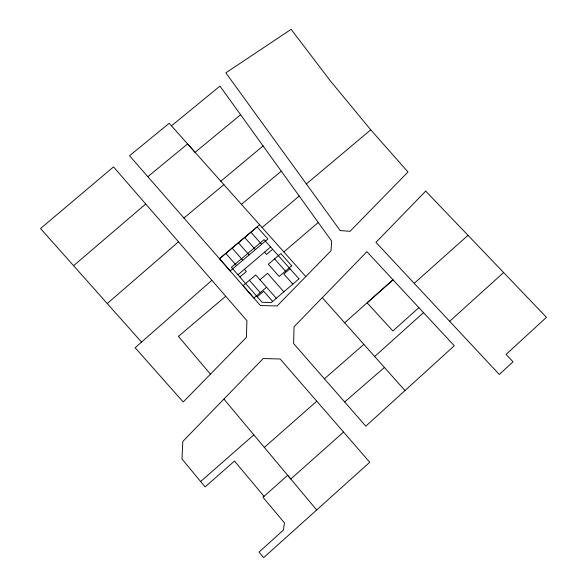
<?xml version="1.0" encoding="UTF-8"?>
<svg xmlns="http://www.w3.org/2000/svg" width="587" height="587" viewBox="0 0 587 587"><rect width="100%" height="100%" fill="white"/><g stroke="black" fill="none" stroke-linecap="round" stroke-linejoin="round"><path stroke-width="0.88" d="M404.986 390.56L365.796 426.169L293.603 343.549L294.036 326.798L366.904 251.698L454.279 345.758L404.986 390.56L322.292 297.675M449.657 321.294L503.587 272.544M374.667 356.514L423.498 312.629M418.883 307.654L392.886 330.965L367.117 302.811L393.019 279.816L344.642 322.784M414.209 283.323L467.986 235.372M264.033 496.345L234.499 461.059L205.083 486.909L181.992 459.012L182.806 441.453L263.233 358.547L280.153 358.987L343.556 432.061L290.785 479.014L223.911 399.087M264.333 447.404L316.782 401.214M211.892 280.293L135.135 347.731L183.217 401.985L246.379 337.393L246.936 320.707L113.533 166.884L40.532 228.534L141.54 342.104M200.622 481.523L253.833 434.857M324.398 378.791L363.867 344.364M344.65 401.97L384.426 367.462M107.252 303.552L178.499 241.793M73.588 265.698L145.708 203.983M283.829 251.948L318.257 222.488M266.557 287.256L253.907 298.057L243.084 285.686L255.727 274.936L276.286 298.299M257.216 296.773L263.695 291.24L272.639 301.425M290.007 268.758L283.859 274.012L292.825 284.123M237.977 274.797L270.629 246.973M259.975 279.757L267.533 273.315L283.866 291.805M262.088 227.551L299.194 196.036M239.922 277.02L246.393 271.532L244.427 269.301M272.654 249.248L266.52 254.457L264.51 252.19M225.731 296.259L178.426 336.395L210.447 374.146M219.509 258.72L257.179 226.978L267.899 239.019L230.192 270.93L219.509 258.72L259.608 224.762M306.37 183.944L370.749 129.844L408.009 171.984L350.006 231.329L340.144 230.552L225.848 72.854L291.123 29.35L330.232 80.72L370.749 129.844M220.807 181.229L263.079 145.928M183.944 218.012L223.874 184.663M241.448 204.386L281.276 171.177M240.589 114.729L195.082 152.341L187.591 143.925L147.821 176.68M171.463 125.831L219.964 86.106L331.699 241.132L330.995 250.781L277.13 305.937L260.415 305.548L129.529 155.746L169.21 123.292L305.812 276.58M250.928 232.239L261.648 244.309M274.591 258.889L285.451 271.121M244.669 237.515L255.382 249.614M238.403 242.798L249.101 254.927M232.114 248.096L242.813 260.254M225.819 253.401L236.51 265.588M249.409 280.307L260.239 292.649M343.556 432.061L369.744 462.27L263.644 557.65L259.036 552.088L283.418 530.076L284.438 522.841L262.976 497.284L287.681 475.301L316.679 509.971M425.692 191.105L375.966 242.358L499.31 374.484L513.031 361.783L506.089 354.409L546.468 317.318L425.692 191.105M298.981 278.847L271.392 302.496L262.037 302.283L231.41 267.298L264.113 239.643L298.981 278.847M291.717 265.764L279.17 276.484L268.318 264.231L280.85 253.569L291.717 265.764"/></g></svg>
